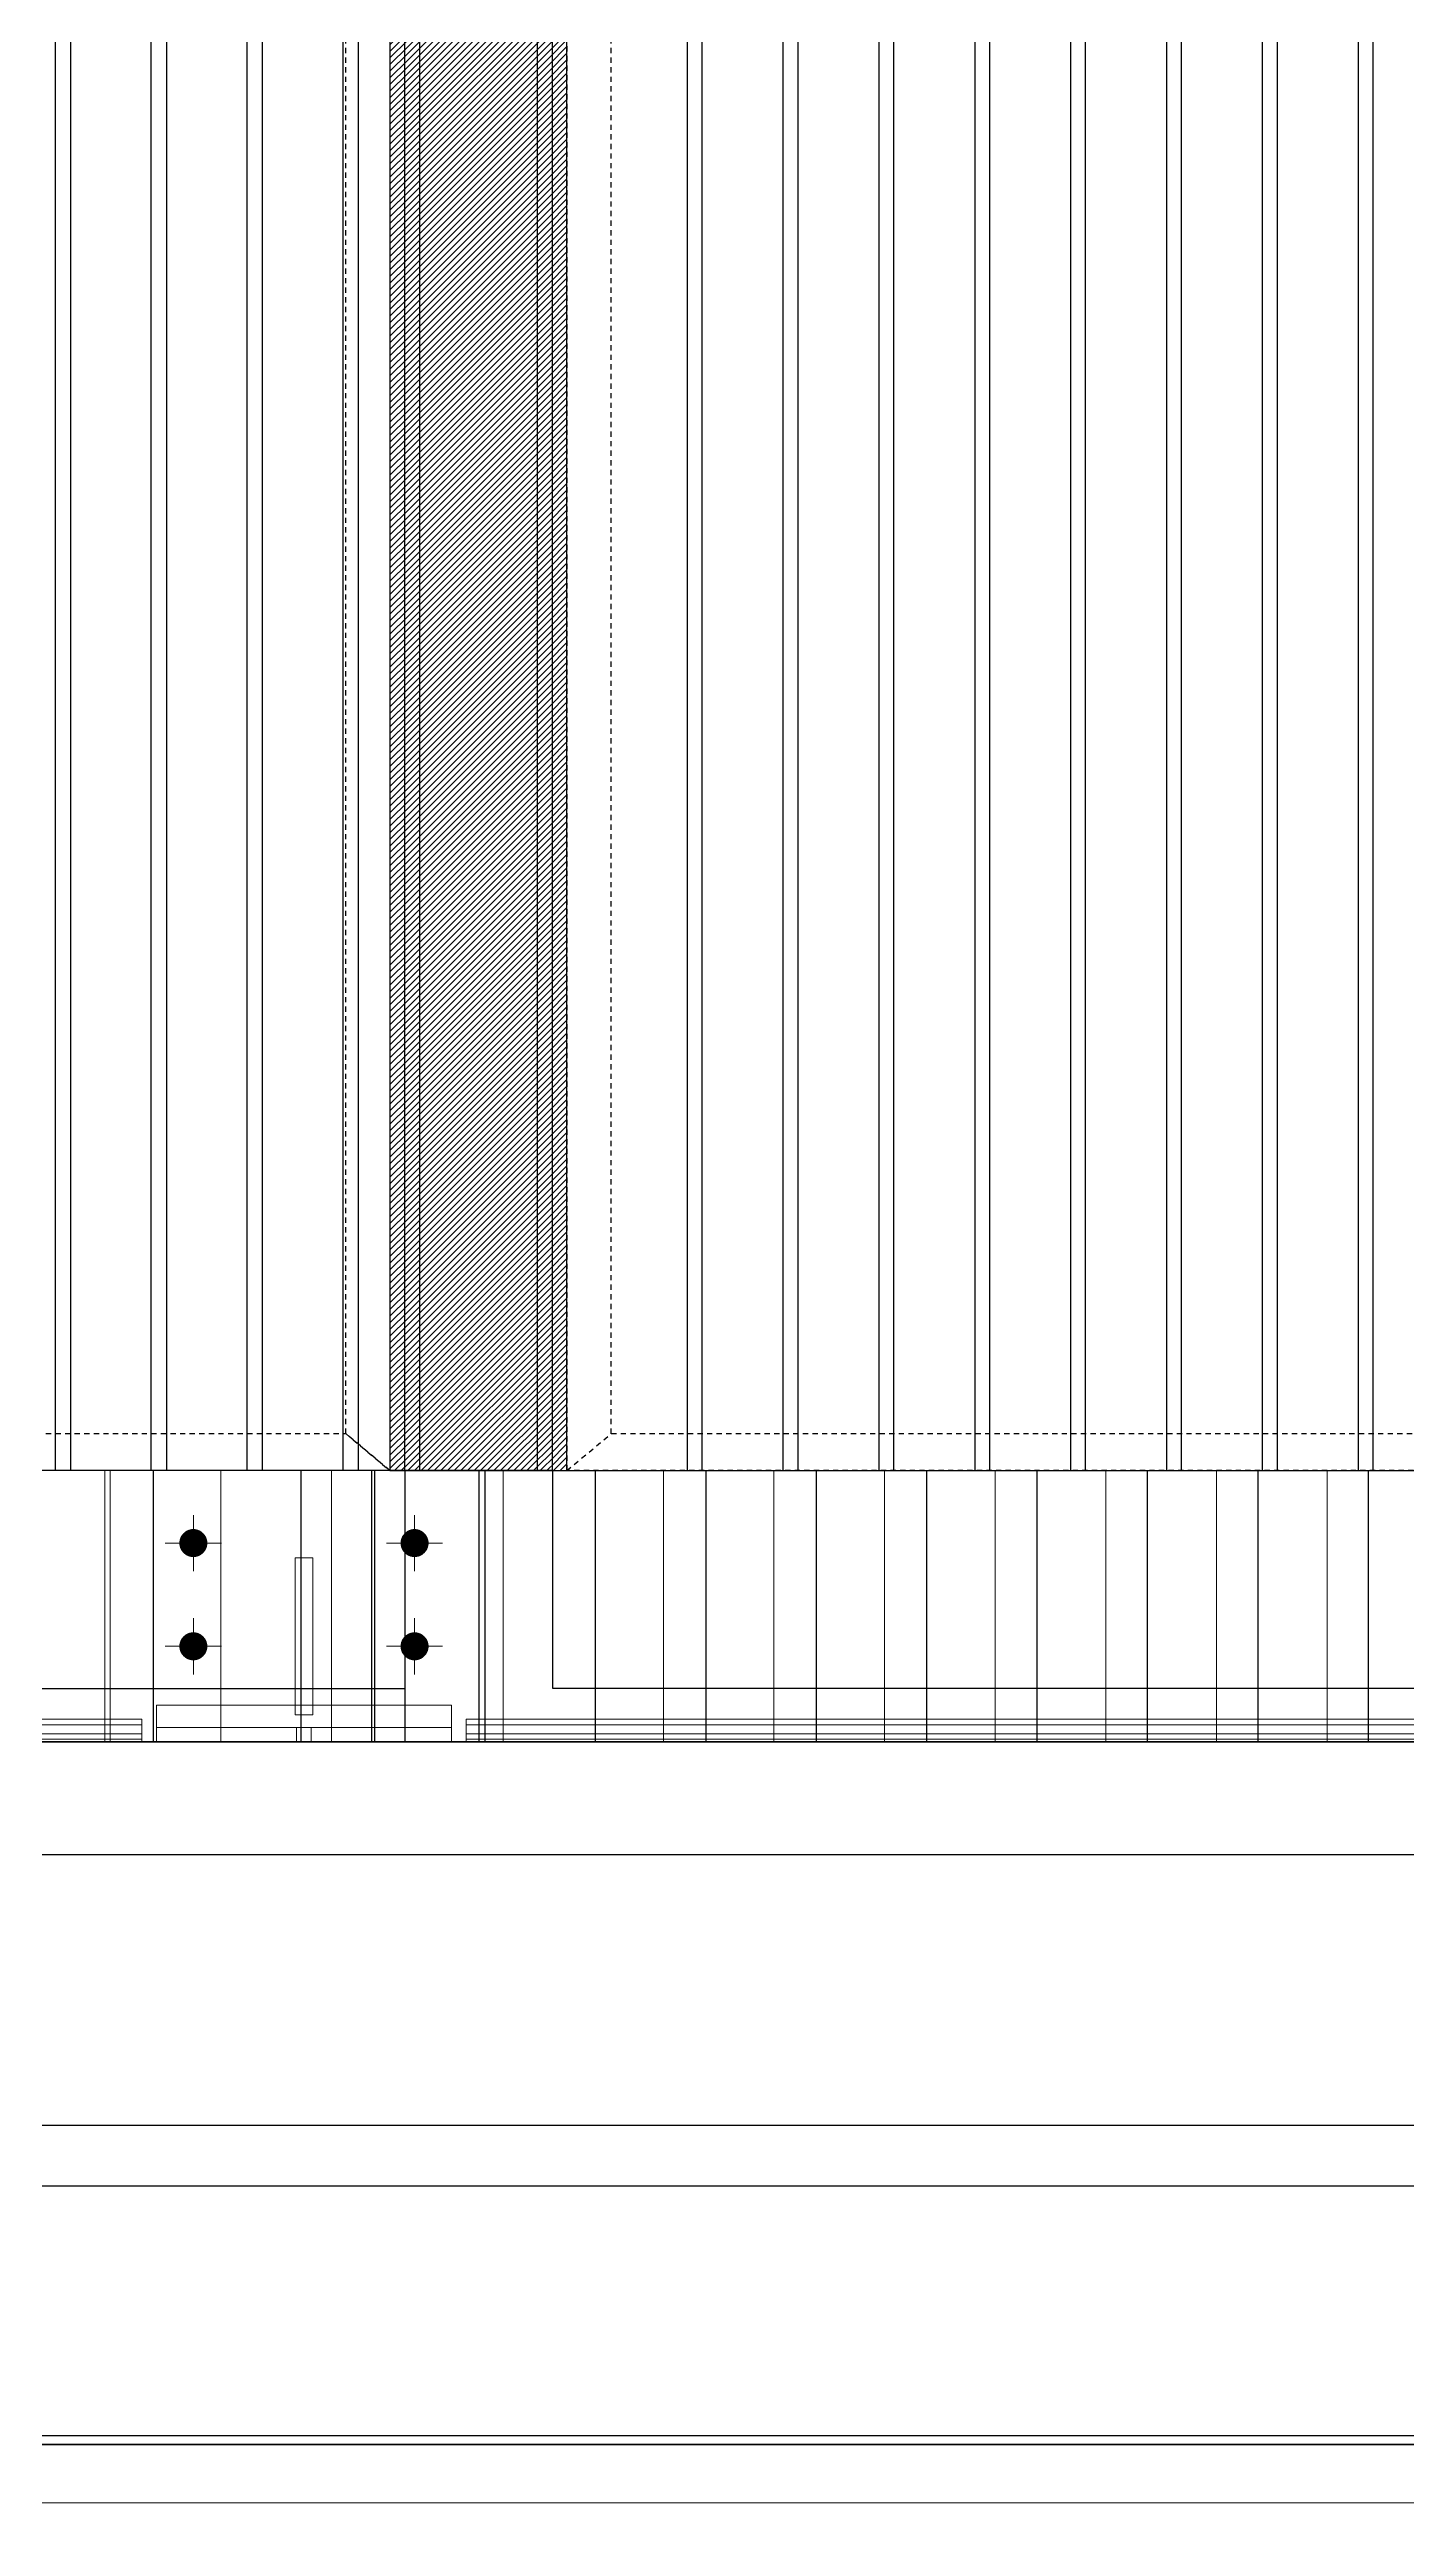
# Model space of a CAD drawing. Header units: millimetres. Extents: x 663313 to 1226001, y 1431724 to 1620898.
# Drawn here: x 802866 to 803787, y 1513005 to 1514669 of the extents above; entities that cross this region are included whole.
import ezdxf

# ---------------------------------------------------------------- set-up
doc = ezdxf.new("R2010")
doc.units = ezdxf.units.MM
doc.set_wipeout_variables(frame=1)
for name, pattern in [('CENTER', [50.8, 31.75, -6.35, 6.35, -6.35]), ('DPA_Grid _ Level 100', [1000, 550, -160, 130, -160]), ('TA_GL_000.70000', [1.925, 0.7, -0.175, 0.175, -0.175, 0.7]), ('TA_HL_001.00000', [6.5, 3.55, -2.95]), ('XKITLINE00', [0]), ('XKITLINE02', [4, 2, -2])]:
    doc.linetypes.add(name, pattern=pattern)
for name, color, linetype, plot in [('000 - 0_HIDE_OBJ_FRAMING_DEF_SUB', 7, 'Continuous', False), ('000_AREA_ASPG_AREA_HATCH_', 7, 'Continuous', False), ('000_AREA_ASPG_AREA_MAIN_COLOR_1', 7, 'Continuous', False)]:
    doc.layers.add(name, color=color, linetype=linetype, plot=plot)
for name, color, linetype in [('000 - 0_SYM_DWG_GRIDLINE_MAIN_COLOR_251', 7, 'Continuous'), ('000 - CONCRETE_EX_BUILDING_MAIN_COLOR_1', 7, 'Continuous'), ('000 - GRID', 7, 'CENTER'), ('010 - ASPG_EXTR_MAIN_COLOR_2', 7, 'Continuous'), ('010 - ASPG_EXTR_WIPEOUT_', 7, 'Continuous'), ('010 - ASPG_FRAMING_MAIN_COLOR_1', 7, 'Continuous'), ('010 - ASPG_FRAMING_SUB_COLOR_2', 7, 'Continuous'), ('A-canopy', 7, 'Continuous')]:
    doc.layers.add(name, color=color, linetype=linetype)
doc.layers.add('A-GENM', color=7, linetype='Continuous', lineweight=9)
doc.layers.add('Part', color=7, linetype='Continuous', lineweight=0)
doc.styles.add('Arial', font='arial.ttf')
doc.styles.add('TA', font='', dxfattribs={"height": 4.5})
doc.styles.get('TA').set_extended_font_data('Cordia New')
doc.dimstyles.new('Dim - 40 - End', dxfattribs={"dimscale": 0.04, "dimtxt": 3, "dimasz": 1, "dimexe": 0, "dimexo": 2.5, "dimgap": 1.5, "dimtad": 1, "dimdec": 0, "dimlfac": 1000, "dimzin": 1, "dimdsep": 46, "dimtxsty": 'Arial', "dimblk": 'END', "dimcen": 0.09, "dimclrd": 7, "dimclre": 7, "dimclrt": 7, "dimadec": 0, "dimazin": 0, "dimtfac": 1, "dimtdec": 0, "dimtix": 1, "dimtofl": 0, "dimtmove": 2, "dimatfit": 3, "dimfxl": 1, "dimtfill": 1, "dimtfillclr": 256, "dimtolj": 1, "dimtzin": 0, "dimarcsym": 0})

# ---------------------------------------------------------------- blocks, each defined once
blk = doc.blocks.new('*U4807')
at = {"layer": '000 - 0_SYM_DWG_GRIDLINE_MAIN_COLOR_251', "color": 7, "linetype": 'ByBlock', "ltscale": 5}
blk.add_line((12, 0), (-308, 0), dxfattribs=at)
at = {"color": 7, "style": 'TA', "flags": 1}
blk.add_attdef('LOCATION', (6, -6), '', height=4.5, rotation=270, dxfattribs=at)
blk = doc.blocks.new('W-1-PP18-ST_ENT4_REV00_20260602-143416_ELEVATION_1_DIMS')
at = {"layer": '000 - GRID', "color": 7, "linetype": 'TA_GL_000.70000', "xscale": 50, "yscale": 50, "zscale": 50, "rotation": 180}
blk.add_blockref('*U4807', (0, 106350), dxfattribs=at)
blk = doc.blocks.new('cano')
at = {"layer": '000 - CONCRETE_EX_BUILDING_MAIN_COLOR_1', "linetype": 'XKITLINE02', "lineweight": 0}
for points in [[(663605.9964, 1524720.7524), (663605.9966, 1524720.7534), (663605.9968, 1524720.7543), (663605.9971, 1524720.7551), (663605.9975, 1524720.756), (663605.998, 1524720.7568), (663605.9986, 1524720.7575), (663605.9992, 1524720.7582), (663605.9999, 1524720.7588), (663606.0006, 1524720.7594), (663606.0014, 1524720.7599), (663606.0023, 1524720.7603), (663606.0031, 1524720.7606), (663606.004, 1524720.7608), (663606.005, 1524720.761), (663606.0059, 1524720.761), (663606.0068, 1524720.761), (663606.0078, 1524720.7608), (663606.0087, 1524720.7606), (663606.0095, 1524720.7603), (663606.0104, 1524720.7599), (663606.0112, 1524720.7594), (663606.0119, 1524720.7588), (663606.0126, 1524720.7582), (663606.0132, 1524720.7575), (663606.0138, 1524720.7568), (663606.0143, 1524720.756), (663606.0147, 1524720.7551), (663606.015, 1524720.7543), (663606.0152, 1524720.7534), (663606.0154, 1524720.7524), (663606.0154, 1524720.7515), (663606.0154, 1524720.7506), (663606.0152, 1524720.7496), (663606.015, 1524720.7487), (663606.0147, 1524720.7479), (663606.0143, 1524720.747), (663606.0138, 1524720.7462), (663606.0132, 1524720.7455), (663606.0126, 1524720.7448), (663606.0119, 1524720.7442), (663606.0112, 1524720.7436), (663606.0104, 1524720.7431), (663606.0095, 1524720.7427), (663606.0087, 1524720.7424), (663606.0078, 1524720.7422), (663606.0068, 1524720.742), (663606.0059, 1524720.742), (663606.005, 1524720.742), (663606.004, 1524720.7422), (663606.0031, 1524720.7424), (663606.0023, 1524720.7427), (663606.0014, 1524720.7431), (663606.0006, 1524720.7436), (663605.9999, 1524720.7442), (663605.9992, 1524720.7448), (663605.9986, 1524720.7455), (663605.998, 1524720.7462), (663605.9975, 1524720.747), (663605.9971, 1524720.7479), (663605.9968, 1524720.7487), (663605.9966, 1524720.7496), (663605.9964, 1524720.7506), (663605.9964, 1524720.7515)], [(663606.1464, 1524720.7524), (663606.1466, 1524720.7534), (663606.1468, 1524720.7543), (663606.1471, 1524720.7551), (663606.1475, 1524720.756), (663606.148, 1524720.7568), (663606.1486, 1524720.7575), (663606.1492, 1524720.7582), (663606.1499, 1524720.7588), (663606.1506, 1524720.7594), (663606.1514, 1524720.7599), (663606.1523, 1524720.7603), (663606.1531, 1524720.7606), (663606.154, 1524720.7608), (663606.155, 1524720.761), (663606.1559, 1524720.761), (663606.1568, 1524720.761), (663606.1578, 1524720.7608), (663606.1587, 1524720.7606), (663606.1595, 1524720.7603), (663606.1604, 1524720.7599), (663606.1612, 1524720.7594), (663606.1619, 1524720.7588), (663606.1626, 1524720.7582), (663606.1632, 1524720.7575), (663606.1638, 1524720.7568), (663606.1643, 1524720.756), (663606.1647, 1524720.7551), (663606.165, 1524720.7543), (663606.1652, 1524720.7534), (663606.1654, 1524720.7524), (663606.1654, 1524720.7515), (663606.1654, 1524720.7506), (663606.1652, 1524720.7496), (663606.165, 1524720.7487), (663606.1647, 1524720.7479), (663606.1643, 1524720.747), (663606.1638, 1524720.7462), (663606.1632, 1524720.7455), (663606.1626, 1524720.7448), (663606.1619, 1524720.7442), (663606.1612, 1524720.7436), (663606.1604, 1524720.7431), (663606.1595, 1524720.7427), (663606.1587, 1524720.7424), (663606.1578, 1524720.7422), (663606.1568, 1524720.742), (663606.1559, 1524720.742), (663606.155, 1524720.742), (663606.154, 1524720.7422), (663606.1531, 1524720.7424), (663606.1523, 1524720.7427), (663606.1514, 1524720.7431), (663606.1506, 1524720.7436), (663606.1499, 1524720.7442), (663606.1492, 1524720.7448), (663606.1486, 1524720.7455), (663606.148, 1524720.7462), (663606.1475, 1524720.747), (663606.1471, 1524720.7479), (663606.1468, 1524720.7487), (663606.1466, 1524720.7496), (663606.1464, 1524720.7506), (663606.1464, 1524720.7515)], [(663605.9964, 1524720.6824), (663605.9966, 1524720.6834), (663605.9968, 1524720.6843), (663605.9971, 1524720.6851), (663605.9975, 1524720.686), (663605.998, 1524720.6868), (663605.9986, 1524720.6875), (663605.9992, 1524720.6882), (663605.9999, 1524720.6888), (663606.0006, 1524720.6894), (663606.0014, 1524720.6899), (663606.0023, 1524720.6903), (663606.0031, 1524720.6906), (663606.004, 1524720.6908), (663606.005, 1524720.691), (663606.0059, 1524720.691), (663606.0068, 1524720.691), (663606.0078, 1524720.6908), (663606.0087, 1524720.6906), (663606.0095, 1524720.6903), (663606.0104, 1524720.6899), (663606.0112, 1524720.6894), (663606.0119, 1524720.6888), (663606.0126, 1524720.6882), (663606.0132, 1524720.6875), (663606.0138, 1524720.6868), (663606.0143, 1524720.686), (663606.0147, 1524720.6851), (663606.015, 1524720.6843), (663606.0152, 1524720.6834), (663606.0154, 1524720.6824), (663606.0154, 1524720.6815), (663606.0154, 1524720.6806), (663606.0152, 1524720.6796), (663606.015, 1524720.6787), (663606.0147, 1524720.6779), (663606.0143, 1524720.677), (663606.0138, 1524720.6762), (663606.0132, 1524720.6755), (663606.0126, 1524720.6748), (663606.0119, 1524720.6742), (663606.0112, 1524720.6736), (663606.0104, 1524720.6731), (663606.0095, 1524720.6727), (663606.0087, 1524720.6724), (663606.0078, 1524720.6722), (663606.0068, 1524720.672), (663606.0059, 1524720.672), (663606.005, 1524720.672), (663606.004, 1524720.6722), (663606.0031, 1524720.6724), (663606.0023, 1524720.6727), (663606.0014, 1524720.6731), (663606.0006, 1524720.6736), (663605.9999, 1524720.6742), (663605.9992, 1524720.6748), (663605.9986, 1524720.6755), (663605.998, 1524720.6762), (663605.9975, 1524720.677), (663605.9971, 1524720.6779), (663605.9968, 1524720.6787), (663605.9966, 1524720.6796), (663605.9964, 1524720.6806), (663605.9964, 1524720.6815)], [(663606.1464, 1524720.6824), (663606.1466, 1524720.6834), (663606.1468, 1524720.6843), (663606.1471, 1524720.6851), (663606.1475, 1524720.686), (663606.148, 1524720.6868), (663606.1486, 1524720.6875), (663606.1492, 1524720.6882), (663606.1499, 1524720.6888), (663606.1506, 1524720.6894), (663606.1514, 1524720.6899), (663606.1523, 1524720.6903), (663606.1531, 1524720.6906), (663606.154, 1524720.6908), (663606.155, 1524720.691), (663606.1559, 1524720.691), (663606.1568, 1524720.691), (663606.1578, 1524720.6908), (663606.1587, 1524720.6906), (663606.1595, 1524720.6903), (663606.1604, 1524720.6899), (663606.1612, 1524720.6894), (663606.1619, 1524720.6888), (663606.1626, 1524720.6882), (663606.1632, 1524720.6875), (663606.1638, 1524720.6868), (663606.1643, 1524720.686), (663606.1647, 1524720.6851), (663606.165, 1524720.6843), (663606.1652, 1524720.6834), (663606.1654, 1524720.6824), (663606.1654, 1524720.6815), (663606.1654, 1524720.6806), (663606.1652, 1524720.6796), (663606.165, 1524720.6787), (663606.1647, 1524720.6779), (663606.1643, 1524720.677), (663606.1638, 1524720.6762), (663606.1632, 1524720.6755), (663606.1626, 1524720.6748), (663606.1619, 1524720.6742), (663606.1612, 1524720.6736), (663606.1604, 1524720.6731), (663606.1595, 1524720.6727), (663606.1587, 1524720.6724), (663606.1578, 1524720.6722), (663606.1568, 1524720.672), (663606.1559, 1524720.672), (663606.155, 1524720.672), (663606.154, 1524720.6722), (663606.1531, 1524720.6724), (663606.1523, 1524720.6727), (663606.1514, 1524720.6731), (663606.1506, 1524720.6736), (663606.1499, 1524720.6742), (663606.1492, 1524720.6748), (663606.1486, 1524720.6755), (663606.148, 1524720.6762), (663606.1475, 1524720.677), (663606.1471, 1524720.6779), (663606.1468, 1524720.6787), (663606.1466, 1524720.6796), (663606.1464, 1524720.6806), (663606.1464, 1524720.6815)], [(663606.0316, 1524720.5752), (663606.0324, 1524720.5751), (663606.0331, 1524720.5749), (663606.0338, 1524720.5747), (663606.0344, 1524720.5744), (663606.0351, 1524720.574), (663606.0357, 1524720.5736), (663606.0362, 1524720.5731), (663606.0367, 1524720.5725), (663606.0371, 1524720.5719), (663606.0375, 1524720.5713), (663606.0378, 1524720.5706), (663606.0381, 1524720.5699), (663606.0383, 1524720.5692), (663606.0384, 1524720.5685), (663606.0384, 1524720.5678), (663606.0384, 1524720.567), (663606.0383, 1524720.5663), (663606.0381, 1524720.5656), (663606.0378, 1524720.5649), (663606.0375, 1524720.5642), (663606.0371, 1524720.5636), (663606.0367, 1524720.563), (663606.0362, 1524720.5625), (663606.0357, 1524720.562), (663606.0351, 1524720.5615), (663606.0344, 1524720.5612), (663606.0338, 1524720.5608), (663606.0331, 1524720.5606), (663606.0324, 1524720.5604), (663606.0316, 1524720.5603), (663606.0309, 1524720.5603), (663606.0302, 1524720.5603), (663606.0294, 1524720.5604), (663606.0287, 1524720.5606), (663606.028, 1524720.5608), (663606.0274, 1524720.5612), (663606.0267, 1524720.5615), (663606.0261, 1524720.562), (663606.0256, 1524720.5625), (663606.0251, 1524720.563), (663606.0247, 1524720.5636), (663606.0243, 1524720.5642), (663606.024, 1524720.5649), (663606.0237, 1524720.5656), (663606.0235, 1524720.5663), (663606.0234, 1524720.567), (663606.0234, 1524720.5678), (663606.0234, 1524720.5685), (663606.0235, 1524720.5692), (663606.0237, 1524720.5699), (663606.024, 1524720.5706), (663606.0243, 1524720.5713), (663606.0247, 1524720.5719), (663606.0251, 1524720.5725), (663606.0256, 1524720.5731), (663606.0261, 1524720.5736), (663606.0267, 1524720.574), (663606.0274, 1524720.5744), (663606.028, 1524720.5747), (663606.0287, 1524720.5749), (663606.0294, 1524720.5751), (663606.0302, 1524720.5752), (663606.0309, 1524720.5753)], [(663606.1316, 1524720.5752), (663606.1324, 1524720.5751), (663606.1331, 1524720.5749), (663606.1338, 1524720.5747), (663606.1344, 1524720.5744), (663606.1351, 1524720.574), (663606.1357, 1524720.5736), (663606.1362, 1524720.5731), (663606.1367, 1524720.5725), (663606.1371, 1524720.5719), (663606.1375, 1524720.5713), (663606.1378, 1524720.5706), (663606.1381, 1524720.5699), (663606.1383, 1524720.5692), (663606.1384, 1524720.5685), (663606.1384, 1524720.5678), (663606.1384, 1524720.567), (663606.1383, 1524720.5663), (663606.1381, 1524720.5656), (663606.1378, 1524720.5649), (663606.1375, 1524720.5642), (663606.1371, 1524720.5636), (663606.1367, 1524720.563), (663606.1362, 1524720.5625), (663606.1357, 1524720.562), (663606.1351, 1524720.5615), (663606.1344, 1524720.5612), (663606.1338, 1524720.5608), (663606.1331, 1524720.5606), (663606.1324, 1524720.5604), (663606.1316, 1524720.5603), (663606.1309, 1524720.5603), (663606.1302, 1524720.5603), (663606.1294, 1524720.5604), (663606.1287, 1524720.5606), (663606.128, 1524720.5608), (663606.1274, 1524720.5612), (663606.1267, 1524720.5615), (663606.1261, 1524720.562), (663606.1256, 1524720.5625), (663606.1251, 1524720.563), (663606.1247, 1524720.5636), (663606.1243, 1524720.5642), (663606.124, 1524720.5649), (663606.1237, 1524720.5656), (663606.1235, 1524720.5663), (663606.1234, 1524720.567), (663606.1234, 1524720.5678), (663606.1234, 1524720.5685), (663606.1235, 1524720.5692), (663606.1237, 1524720.5699), (663606.124, 1524720.5706), (663606.1243, 1524720.5713), (663606.1247, 1524720.5719), (663606.1251, 1524720.5725), (663606.1256, 1524720.5731), (663606.1261, 1524720.5736), (663606.1267, 1524720.574), (663606.1274, 1524720.5744), (663606.128, 1524720.5747), (663606.1287, 1524720.5749), (663606.1294, 1524720.5751), (663606.1302, 1524720.5752), (663606.1309, 1524720.5753)], [(663606.0316, 1524720.5253), (663606.0324, 1524720.5252), (663606.0331, 1524720.525), (663606.0338, 1524720.5247), (663606.0344, 1524720.5244), (663606.0351, 1524720.5241), (663606.0357, 1524720.5236), (663606.0362, 1524720.5231), (663606.0367, 1524720.5226), (663606.0371, 1524720.522), (663606.0375, 1524720.5214), (663606.0378, 1524720.5207), (663606.0381, 1524720.52), (663606.0383, 1524720.5193), (663606.0384, 1524720.5186), (663606.0384, 1524720.5178), (663606.0384, 1524720.5171), (663606.0383, 1524720.5164), (663606.0381, 1524720.5157), (663606.0378, 1524720.515), (663606.0375, 1524720.5143), (663606.0371, 1524720.5137), (663606.0367, 1524720.5131), (663606.0362, 1524720.5125), (663606.0357, 1524720.512), (663606.0351, 1524720.5116), (663606.0344, 1524720.5112), (663606.0338, 1524720.5109), (663606.0331, 1524720.5107), (663606.0324, 1524720.5105), (663606.0316, 1524720.5104), (663606.0309, 1524720.5103), (663606.0302, 1524720.5104), (663606.0294, 1524720.5105), (663606.0287, 1524720.5107), (663606.028, 1524720.5109), (663606.0274, 1524720.5112), (663606.0267, 1524720.5116), (663606.0261, 1524720.512), (663606.0256, 1524720.5125), (663606.0251, 1524720.5131), (663606.0247, 1524720.5137), (663606.0243, 1524720.5143), (663606.024, 1524720.515), (663606.0237, 1524720.5157), (663606.0235, 1524720.5164), (663606.0234, 1524720.5171), (663606.0234, 1524720.5178), (663606.0234, 1524720.5186), (663606.0235, 1524720.5193), (663606.0237, 1524720.52), (663606.024, 1524720.5207), (663606.0243, 1524720.5214), (663606.0247, 1524720.522), (663606.0251, 1524720.5226), (663606.0256, 1524720.5231), (663606.0261, 1524720.5236), (663606.0267, 1524720.5241), (663606.0274, 1524720.5244), (663606.028, 1524720.5247), (663606.0287, 1524720.525), (663606.0294, 1524720.5252), (663606.0302, 1524720.5253), (663606.0309, 1524720.5253)], [(663606.1316, 1524720.5253), (663606.1324, 1524720.5252), (663606.1331, 1524720.525), (663606.1338, 1524720.5247), (663606.1344, 1524720.5244), (663606.1351, 1524720.5241), (663606.1357, 1524720.5236), (663606.1362, 1524720.5231), (663606.1367, 1524720.5226), (663606.1371, 1524720.522), (663606.1375, 1524720.5214), (663606.1378, 1524720.5207), (663606.1381, 1524720.52), (663606.1383, 1524720.5193), (663606.1384, 1524720.5186), (663606.1384, 1524720.5178), (663606.1384, 1524720.5171), (663606.1383, 1524720.5164), (663606.1381, 1524720.5157), (663606.1378, 1524720.515), (663606.1375, 1524720.5143), (663606.1371, 1524720.5137), (663606.1367, 1524720.5131), (663606.1362, 1524720.5125), (663606.1357, 1524720.512), (663606.1351, 1524720.5116), (663606.1344, 1524720.5112), (663606.1338, 1524720.5109), (663606.1331, 1524720.5107), (663606.1324, 1524720.5105), (663606.1316, 1524720.5104), (663606.1309, 1524720.5103), (663606.1302, 1524720.5104), (663606.1294, 1524720.5105), (663606.1287, 1524720.5107), (663606.128, 1524720.5109), (663606.1274, 1524720.5112), (663606.1267, 1524720.5116), (663606.1261, 1524720.512), (663606.1256, 1524720.5125), (663606.1251, 1524720.5131), (663606.1247, 1524720.5137), (663606.1243, 1524720.5143), (663606.124, 1524720.515), (663606.1237, 1524720.5157), (663606.1235, 1524720.5164), (663606.1234, 1524720.5171), (663606.1234, 1524720.5178), (663606.1234, 1524720.5186), (663606.1235, 1524720.5193), (663606.1237, 1524720.52), (663606.124, 1524720.5207), (663606.1243, 1524720.5214), (663606.1247, 1524720.522), (663606.1251, 1524720.5226), (663606.1256, 1524720.5231), (663606.1261, 1524720.5236), (663606.1267, 1524720.5241), (663606.1274, 1524720.5244), (663606.128, 1524720.5247), (663606.1287, 1524720.525), (663606.1294, 1524720.5252), (663606.1302, 1524720.5253), (663606.1309, 1524720.5253)]]:
    blk.add_hatch(color=7, dxfattribs=at).paths.add_polyline_path(points, flags=17)
at = {"layer": '000 - CONCRETE_EX_BUILDING_MAIN_COLOR_1', "color": 7, "linetype": 'XKITLINE02', "lineweight": 0}
for p, q in [((663605.9459, 1524720.8015), (663605.9459, 1524720.8015)), ((663605.9459, 1524720.8015), (663606.2159, 1524720.8015)), ((663605.9459, 1524720.8015), (663605.9459, 1524720.6321)), ((663605.9459, 1524720.2515), (663605.9459, 1524720.8015)), ((663605.9459, 1524720.8015), (663606.2159, 1524720.8015)), ((663605.9459, 1524720.5315), (663605.9459, 1524720.8015)), ((663605.9459, 1524720.5315), (663605.9459, 1524720.8015)), ((663606.2159, 1524720.8015), (663606.2159, 1524720.6321)), ((663606.2159, 1524720.8015), (663606.2159, 1524720.2515)), ((663606.2159, 1524720.8015), (663606.2159, 1524720.5315)), ((663606.2159, 1524720.5315), (663606.2159, 1524720.8015)), ((663606.0059, 1524720.7325), (663606.0059, 1524720.7705)), ((663606.1559, 1524720.7325), (663606.1559, 1524720.7705)), ((663605.9869, 1524720.7515), (663606.0249, 1524720.7515)), ((663606.1369, 1524720.7515), (663606.1749, 1524720.7515)), ((663606.0749, 1524720.6351), (663606.0749, 1524720.7415)), ((663606.0869, 1524720.7415), (663606.0749, 1524720.7415)), ((663606.0749, 1524720.7415), (663606.0749, 1524720.7415)), ((663606.0749, 1524720.7415), (663606.0749, 1524720.6415)), ((663606.0869, 1524720.7415), (663606.0869, 1524720.6351)), ((663606.0869, 1524720.7415), (663606.0869, 1524720.7415)), ((663606.0869, 1524720.6415), (663606.0869, 1524720.7415)), ((663606.0059, 1524720.6625), (663606.0059, 1524720.7005)), ((663606.1559, 1524720.6625), (663606.1559, 1524720.7005)), ((663605.9869, 1524720.6815), (663606.0249, 1524720.6815)), ((663606.1369, 1524720.6815), (663606.1749, 1524720.6815)), ((663605.9709, 1524720.6321), (663605.0463, 1524720.6321)), ((663605.9709, 1524720.6282), (663605.0463, 1524720.6282)), ((663605.9459, 1524720.6321), (663605.9459, 1524720.4784)), ((663605.9709, 1524720.6282), (663605.9709, 1524720.6321)), ((663605.9709, 1524720.6321), (663605.9709, 1524720.6221)), ((663605.9709, 1524720.6032), (663605.9709, 1524720.6282)), ((663605.9809, 1524720.6415), (663606.0749, 1524720.6415)), ((663605.9809, 1524720.6415), (663605.9809, 1524720.5906)), ((663605.9809, 1524720.6265), (663605.9809, 1524720.6415)), ((663605.9809, 1524720.6265), (663605.9809, 1524720.5756)), ((663606.1809, 1524720.6265), (663605.9809, 1524720.6265)), ((663606.0749, 1524720.6415), (663606.0869, 1524720.6415)), ((663606.0869, 1524720.6415), (663606.0749, 1524720.6415)), ((663606.0749, 1524720.6415), (663606.0749, 1524720.6351)), ((663606.0869, 1524720.6351), (663606.0749, 1524720.6351)), ((663606.0759, 1524720.6265), (663606.0759, 1524720.2807)), ((663606.0859, 1524720.6265), (663606.0759, 1524720.6265)), ((663606.0759, 1524720.6265), (663606.0759, 1524720.5756)), ((663606.0859, 1524720.2807), (663606.0859, 1524720.6265)), ((663606.0859, 1524720.6265), (663606.0859, 1524720.5756)), ((663606.0869, 1524720.6415), (663606.1809, 1524720.6415)), ((663606.0869, 1524720.6351), (663606.0869, 1524720.6415)), ((663606.1809, 1524720.6415), (663606.1809, 1524720.5906)), ((663606.1809, 1524720.6415), (663606.1809, 1524720.6265)), ((663606.1809, 1524720.6265), (663606.1809, 1524720.5756)), ((663607.4709, 1524720.6321), (663606.1909, 1524720.6321)), ((663606.1909, 1524720.6321), (663606.1909, 1524720.6282)), ((663606.1909, 1524720.6221), (663606.1909, 1524720.6321)), ((663607.4709, 1524720.6282), (663606.1909, 1524720.6282)), ((663606.1909, 1524720.6282), (663606.1909, 1524720.6032)), ((663606.2159, 1524720.6321), (663606.2159, 1524720.4784)), ((663605.9709, 1524720.6221), (663605.0463, 1524720.6221)), ((663605.9709, 1524720.6185), (663605.0463, 1524720.6185)), ((663605.9709, 1524720.6221), (663605.9709, 1524720.6185)), ((663607.4709, 1524720.6221), (663606.1909, 1524720.6221)), ((663606.1909, 1524720.6185), (663606.1909, 1524720.6221)), ((663607.4709, 1524720.6185), (663606.1909, 1524720.6185)), ((663605.9709, 1524720.6035), (663605.9809, 1524720.6035)), ((663605.9709, 1524720.6032), (663605.9809, 1524720.6032)), ((663605.9809, 1524720.6035), (663606.0609, 1524720.6035)), ((663605.9809, 1524720.6032), (663606.0609, 1524720.6032)), ((663606.0759, 1524720.6032), (663606.0009, 1524720.6032)), ((663606.0009, 1524720.6032), (663606.0009, 1524720.6027)), ((663606.0009, 1524720.6032), (663606.0009, 1524720.5756)), ((663606.0009, 1524720.6027), (663606.0669, 1524720.6027)), ((663606.0059, 1524720.6005), (663606.0059, 1524720.5878)), ((663606.0609, 1524720.6035), (663606.0609, 1524720.4829)), ((663606.0669, 1524720.6027), (663606.0669, 1524720.5993)), ((663606.0669, 1524720.6027), (663606.0669, 1524720.4829)), ((663606.0669, 1524720.5993), (663606.0759, 1524720.5993)), ((663606.0669, 1524720.5993), (663606.0669, 1524720.5756)), ((663606.0759, 1524720.5993), (663606.0759, 1524720.6032)), ((663606.0759, 1524720.6032), (663606.0759, 1524720.4833)), ((663606.0759, 1524720.5993), (663606.0759, 1524720.4794)), ((663606.0859, 1524720.4833), (663606.0859, 1524720.6032)), ((663606.1609, 1524720.6032), (663606.0859, 1524720.6032)), ((663606.0859, 1524720.5993), (663606.0859, 1524720.6032)), ((663606.0859, 1524720.4794), (663606.0859, 1524720.5993)), ((663606.0859, 1524720.5993), (663606.0949, 1524720.5993)), ((663606.0949, 1524720.4829), (663606.0949, 1524720.6027)), ((663606.0949, 1524720.6027), (663606.1609, 1524720.6027)), ((663606.0949, 1524720.5993), (663606.0949, 1524720.6027)), ((663606.0949, 1524720.5993), (663606.0949, 1524720.5756)), ((663606.1009, 1524720.4829), (663606.1009, 1524720.6035)), ((663606.1009, 1524720.6035), (663606.1809, 1524720.6035)), ((663606.1009, 1524720.6032), (663606.1809, 1524720.6032)), ((663606.1559, 1524720.6005), (663606.1559, 1524720.5878)), ((663606.1609, 1524720.5756), (663606.1609, 1524720.6032)), ((663606.1809, 1524720.6035), (663606.1909, 1524720.6035)), ((663606.1809, 1524720.6032), (663606.1909, 1524720.6032)), ((663605.9809, 1524720.5756), (663605.9809, 1524720.5906)), ((663605.9809, 1524720.5906), (663606.1809, 1524720.5906)), ((663605.9869, 1524720.5815), (663605.9996, 1524720.5815)), ((663606.0249, 1524720.5815), (663606.0122, 1524720.5815)), ((663606.0281, 1524720.5756), (663606.0131, 1524720.5906)), ((663606.0753, 1524720.5756), (663606.0603, 1524720.5906)), ((663606.1225, 1524720.5756), (663606.1075, 1524720.5906)), ((663606.1369, 1524720.5815), (663606.1496, 1524720.5815)), ((663606.1697, 1524720.5756), (663606.1547, 1524720.5906)), ((663606.1749, 1524720.5815), (663606.1622, 1524720.5815)), ((663606.1809, 1524720.5906), (663606.1809, 1524720.5756)), ((663606.1809, 1524720.5756), (663605.9809, 1524720.5756)), ((663606.0009, 1524720.5756), (663606.0009, 1524720.4829)), ((663606.0059, 1524720.5625), (663606.0059, 1524720.5752)), ((663606.0309, 1524720.5674), (663606.0309, 1524720.5698)), ((663606.0669, 1524720.5756), (663606.0669, 1524720.4794)), ((663606.0759, 1524720.2807), (663606.0759, 1524720.5756)), ((663606.0759, 1524720.5756), (663606.0859, 1524720.5756)), ((663606.0759, 1524720.5636), (663606.0859, 1524720.5736)), ((663606.0859, 1524720.5756), (663606.0859, 1524720.2807)), ((663606.0949, 1524720.5756), (663606.0949, 1524720.4794)), ((663606.1309, 1524720.5674), (663606.1309, 1524720.5698)), ((663606.1559, 1524720.5625), (663606.1559, 1524720.5752)), ((663606.1609, 1524720.5756), (663606.1609, 1524720.4829)), ((663606.2159, 1524720.5315), (663605.9459, 1524720.5315)), ((663606.0759, 1524720.5321), (663606.0859, 1524720.5421)), ((663606.0309, 1524720.5174), (663606.0309, 1524720.5199)), ((663606.0759, 1524720.5007), (663606.0859, 1524720.5107)), ((663606.1309, 1524720.5174), (663606.1309, 1524720.5199)), ((663606.0609, 1524720.4923), (663604.9563, 1524720.4923)), ((663606.0609, 1524720.4887), (663604.9563, 1524720.4887)), ((663604.9563, 1524720.4823), (663606.0609, 1524720.4823)), ((663604.9563, 1524720.4784), (663606.0609, 1524720.4784)), ((663605.9459, 1524720.4784), (663605.9459, 1524720.2515)), ((663606.0009, 1524720.4833), (663606.0759, 1524720.4833)), ((663606.0669, 1524720.4829), (663606.0009, 1524720.4829)), ((663606.0609, 1524720.4823), (663606.0609, 1524720.4923)), ((663606.0609, 1524720.4923), (663606.0609, 1524720.4887)), ((663606.0609, 1524720.4829), (663606.0609, 1524720.4784)), ((663606.0609, 1524720.4823), (663606.0609, 1524720.4784)), ((663606.0669, 1524720.4794), (663606.0669, 1524720.4829)), ((663606.0759, 1524720.4794), (663606.0669, 1524720.4794)), ((663606.0759, 1524720.4794), (663606.0759, 1524720.4833)), ((663606.0759, 1524720.4693), (663606.0859, 1524720.4793)), ((663606.0859, 1524720.4833), (663606.1609, 1524720.4833)), ((663606.0859, 1524720.4794), (663606.0859, 1524720.4833)), ((663606.0949, 1524720.4794), (663606.0859, 1524720.4794)), ((663606.1609, 1524720.4829), (663606.0949, 1524720.4829)), ((663606.0949, 1524720.4829), (663606.0949, 1524720.4794)), ((663606.1009, 1524720.4887), (663606.1009, 1524720.4923)), ((663606.1009, 1524720.4923), (663606.1009, 1524720.4823)), ((663607.5609, 1524720.4923), (663606.1009, 1524720.4923)), ((663607.5609, 1524720.4887), (663606.1009, 1524720.4887)), ((663606.1009, 1524720.4784), (663606.1009, 1524720.4829)), ((663606.1009, 1524720.4823), (663606.1009, 1524720.4784)), ((663606.1009, 1524720.4823), (663607.5609, 1524720.4823)), ((663606.1009, 1524720.4784), (663607.5609, 1524720.4784)), ((663606.1609, 1524720.4833), (663606.1609, 1524720.4829)), ((663606.2159, 1524720.4784), (663606.2159, 1524720.2515)), ((663606.0759, 1524720.4378), (663606.0859, 1524720.4478)), ((663606.0759, 1524720.4064), (663606.0859, 1524720.4164)), ((663606.0759, 1524720.375), (663606.0859, 1524720.385)), ((663606.0759, 1524720.3435), (663606.0859, 1524720.3535)), ((663606.0759, 1524720.3121), (663606.0859, 1524720.3221)), ((663605.9809, 1524720.2707), (663605.9809, 1524720.2807)), ((663605.9809, 1524720.2807), (663605.9809, 1524720.2807)), ((663605.9809, 1524720.2807), (663606.1809, 1524720.2807)), ((663605.9809, 1524720.2707), (663605.9809, 1524720.2807)), ((663606.0123, 1524720.2707), (663606.0023, 1524720.2807)), ((663606.0438, 1524720.2707), (663606.0338, 1524720.2807)), ((663606.0752, 1524720.2707), (663606.0652, 1524720.2807)), ((663606.0759, 1524720.2807), (663606.0859, 1524720.2907)), ((663606.0759, 1524720.2807), (663606.0859, 1524720.2807)), ((663606.0859, 1524720.2807), (663606.0859, 1524720.2807)), ((663606.1066, 1524720.2707), (663606.0966, 1524720.2807)), ((663606.1381, 1524720.2707), (663606.1281, 1524720.2807)), ((663606.1695, 1524720.2707), (663606.1595, 1524720.2807)), ((663606.1809, 1524720.2807), (663606.1809, 1524720.2807)), ((663606.1809, 1524720.2807), (663606.1809, 1524720.2707)), ((663606.1809, 1524720.2707), (663606.1809, 1524720.2807)), ((663605.9809, 1524720.2707), (663605.9809, 1524720.2707)), ((663605.9809, 1524720.2707), (663606.1809, 1524720.2707)), ((663605.9809, 1524720.2707), (663605.9809, 1524720.2707)), ((663606.1809, 1524720.2707), (663606.1809, 1524720.2707)), ((663605.9459, 1524720.2515), (663605.9459, 1524720.2515)), ((663606.2159, 1524720.2515), (663605.9459, 1524720.2515)), ((663606.2159, 1524720.2515), (663606.2159, 1524720.2515))]:
    blk.add_line(p, q, dxfattribs=at)
blk = doc.blocks.new('GM_Louver Grill Vertical Z1 - Z Profile-V42-ENT 4 ELE-1 sheet')
at = {"layer": 'A-GENM', "color": 7}
blk.add_line((1800304.2, 105898.4), (1800304.2, 110050), dxfattribs=at)
blk = doc.blocks.new('2')
at = {"color": 7}
for p, q in [((1800429.2, 105902.3), (1800429.2, 110050)), ((1800529.2, 105952.3), (1800529.2, 110050)), ((1799028.8, 105952.3), (1800429.2, 105952.3)), ((1801929.2, 105952.3), (1800529.2, 105952.3))]:
    blk.add_line(p, q, dxfattribs=at)
for points in [[(1800479.2, 110050), (1798978.8, 110050), (1798978.8, 105902.3), (1800479.2, 105902.3)], [(1800479.2, 110050), (1801979.2, 110050), (1801979.2, 105902.3), (1800479.2, 105902.3)]]:
    blk.add_lwpolyline(points, close=True, dxfattribs=at)
at = {"layer": 'A-GENM', "color": 7}
for p in [(-75, 0), (0, 0), (75, 0), (300, 0), (375, 0), (450, 0), (525, 0), (600, 0), (675, 0), (750, 0)]:
    blk.add_blockref('GM_Louver Grill Vertical Z1 - Z Profile-V42-ENT 4 ELE-1 sheet', p, dxfattribs=at)
blk = doc.blocks.new('END')
at = {"color": 7}
for p, q in [((2, 0), (-2, 0)), ((-1, -1), (1, 1)), ((0, 2), (0, -2))]:
    blk.add_line(p, q, dxfattribs=at)
blk = doc.blocks.new('*D4494')
at = {"layer": '000 - 0_HIDE_OBJ_FRAMING_DEF_SUB', "color": 7, "lineweight": -2, "transparency": 16777216}
for p, q in [((2085, 106840.1), (2085, 107032.7)), ((2085, 107032.7), (4755, 107032.7)), ((4755, 106840.1), (4755, 107032.7))]:
    blk.add_line(p, q, dxfattribs=at)
at = {"layer": 'Defpoints', "color": 7, "transparency": 16777216}
for p in [(4755, 107032.7), (2085, 106840), (4755, 106840)]:
    blk.add_point(p, dxfattribs=at)
at = {"layer": '000 - 0_HIDE_OBJ_FRAMING_DEF_SUB', "color": 7, "lineweight": -2, "transparency": 16777216, "xscale": 0.04, "yscale": 0.04, "zscale": 0.04, "rotation": 180}
blk.add_blockref('END', (2085, 107032.7), dxfattribs=at)
at = {"layer": '000 - 0_HIDE_OBJ_FRAMING_DEF_SUB', "color": 7, "lineweight": -2, "transparency": 16777216, "xscale": 0.04, "yscale": 0.04, "zscale": 0.04}
blk.add_blockref('END', (4755, 107032.7), dxfattribs=at)
at = {"layer": '000 - 0_HIDE_OBJ_FRAMING_DEF_SUB', "color": 7, "transparency": 16777216, "insert": (3420, 107032.8), "char_height": 0.12, "attachment_point": 5, "style": 'Arial', "bg_fill": 3, "box_fill_scale": 1.1, "bg_fill_color": 256, "bg_fill_true_color": 13158600, "bg_fill_transparency": 0}
blk.add_mtext('\\A1;2669999', dxfattribs=at)
blk = doc.blocks.new('DPA_CP_Entrance Louver Grill Vertical Z1 - Louver Grill Vertical Z-24759719-ENT 4 ELE-1 sheet')
at = {"layer": '000 - 0_HIDE_OBJ_FRAMING_DEF_SUB', "color": 7}
for p, q in [((1800358.6, 105872.8), (1800358.6, 108340)), ((1800406.6, 105869), (1800406.6, 108340)), ((1800408.6, 105869), (1800408.6, 108340))]:
    blk.add_line(p, q, dxfattribs=at)
blk = doc.blocks.new('GM_Louver Grill Vertical Z1 - Z Profile-24759718-ENT 4 ELE-1 sheet')
at = {"layer": '000 - 0_HIDE_OBJ_FRAMING_DEF_SUB', "color": 7}
blk.add_line((1800108.1, 105869), (1800108.1, 108340), dxfattribs=at)
blk = doc.blocks.new('W-1-PP18-ST_ENT4_REV00_20260602-144452_ELEVATION_1_EX')
at = {"layer": '000 - 0_HIDE_OBJ_FRAMING_DEF_SUB'}
h = blk.add_hatch(dxfattribs=at)
h.set_pattern_fill('FP_5', style=0, pattern_type=2)
h.set_pattern_definition([(90, (-1798322.8, 99142.2), (-1500, 9e-14), [])])
h.paths.add_polyline_path([(1750.4219, 105690), (13300.2815, 105690), (13300.2815, 105750), (7401.0606, 105750), (7401.0606, 105872.9548), (6229.7593, 105872.8458), (6229.7593, 105869.02), (6227.7593, 105869.02), (6227.7593, 105872.8458), (6131.7593, 105872.8458), (6131.7593, 105869.02), (6129.7593, 105869.02), (6129.7593, 105872.9542), (4727.2392, 105872.8458), (4727.2392, 105869.02), (4725.2392, 105869.02), (4725.2392, 105872.8458), (4629.2392, 105872.8458), (4629.2392, 105869.02), (4627.2392, 105869.02), (4627.2392, 105872.9535), (3229.7593, 105872.8458), (3229.7593, 105869.02), (3227.7593, 105869.02), (3227.7593, 105872.8458), (3131.7593, 105872.8458), (3131.7593, 105869.02), (3129.7593, 105869.02), (3129.7593, 105872.9528), (1750.4219, 105872.9522), (1750.4219, 105707.7624)])
at = {"layer": '000 - 0_HIDE_OBJ_FRAMING_DEF_SUB', "color": 7, "linetype": 'DPA_Grid _ Level 100'}
blk.add_line((-3849.1978, 106450), (32047.7924, 106450), dxfattribs=at)
at = {"layer": '000 - 0_HIDE_OBJ_FRAMING_DEF_SUB', "color": 7}
for p, q in [((3129.7593, 105872.9528), (1750.4219, 105872.9522)), ((4627.2392, 105872.9535), (3229.7593, 105872.9529))]:
    blk.add_line(p, q, dxfattribs=at)
for name, p in [('GM_Louver Grill Vertical Z1 - Z Profile-24759718-ENT 4 ELE-1 sheet', (-1797028.3675, 0)), ('DPA_CP_Entrance Louver Grill Vertical Z1 - Louver Grill Vertical Z-24759719-ENT 4 ELE-1 sheet', (-1797178.8102, 0)), ('GM_Louver Grill Vertical Z1 - Z Profile-24759718-ENT 4 ELE-1 sheet', (-1796878.3675, 0)), ('GM_Louver Grill Vertical Z1 - Z Profile-24759718-ENT 4 ELE-1 sheet', (-1796803.5075, 0)), ('GM_Louver Grill Vertical Z1 - Z Profile-24759718-ENT 4 ELE-1 sheet', (-1796728.6475, 0)), ('GM_Louver Grill Vertical Z1 - Z Profile-24759718-ENT 4 ELE-1 sheet', (-1796653.7875, 0)), ('GM_Louver Grill Vertical Z1 - Z Profile-24759718-ENT 4 ELE-1 sheet', (-1796578.9275, 0)), ('GM_Louver Grill Vertical Z1 - Z Profile-24759718-ENT 4 ELE-1 sheet', (-1796504.0675, 0)), ('GM_Louver Grill Vertical Z1 - Z Profile-24759718-ENT 4 ELE-1 sheet', (-1796429.2075, 0)), ('GM_Louver Grill Vertical Z1 - Z Profile-24759718-ENT 4 ELE-1 sheet', (-1796354.3476, 0)), ('GM_Louver Grill Vertical Z1 - Z Profile-24759718-ENT 4 ELE-1 sheet', (-1796279.4876, 0)), ('GM_Louver Grill Vertical Z1 - Z Profile-24759718-ENT 4 ELE-1 sheet', (-1796204.6276, 0))]:
    blk.add_blockref(name, p, dxfattribs=at)
blk = doc.blocks.new('*U4593')
at = {"color": 7}
blk.add_wipeout([(0, -476.3), (-6640.4, -476.3), (-6640.4, -470.3), (-6590.4, -470.3), (-6590.4, -301.3), (-6840.4, -301.3), (-6840.4, -276.3), (-6415.1, -259.9), (-6415.1, -76.3), (-5996.2, -76.3), (-5996.2, 0), (0, 0)], dxfattribs=at).dxf.layer = 'A-canopy'
at = {"layer": 'A-canopy', "color": 7}
for p, q in [((-5996.2, -76.3), (0, -76.3)), ((-6415.1, -259.9), (0, -259.9)), ((0, -301.3), (-6590.4, -301.3)), ((-6590.4, -470.3), (0, -470.3))]:
    blk.add_line(p, q, dxfattribs=at)
for points in [[(0, 0), (-5996.2, 0), (-5996.2, -76.3), (-6415.1, -76.3), (-6415.1, -259.9), (-6840.4, -276.3), (-6840.4, -301.3), (-6590.4, -301.3), (-6590.4, -470.3), (-6640.4, -470.3), (-6640.4, -476.3), (0, -476.3)], [(0, -476.3), (-6640.4, -476.3), (-6640.4, -470.3), (-6590.4, -470.3), (-6590.4, -301.3), (-6840.4, -301.3), (-6840.4, -276.3), (-6415.1, -259.9), (-6415.1, -76.3), (-5996.2, -76.3), (-5996.2, 0), (0, 0)]]:
    blk.add_lwpolyline(points, dxfattribs=at)
blk = doc.blocks.new('*U5256')
at = {"color": 7}
blk.add_wipeout([(50, 0), (1450, 0), (1450, 3950), (50, 3950)], dxfattribs=at).dxf.layer = '010 - ASPG_EXTR_WIPEOUT_'
at = {"layer": '010 - ASPG_EXTR_MAIN_COLOR_2', "color": 7}
for points in [[(141.5, 0), (151.7, 0), (151.7, 3950), (141.5, 3950)], [(206.5, 0), (216.7, 0), (216.7, 3950), (206.5, 3950)], [(271.5, 0), (281.7, 0), (281.7, 3950), (271.5, 3950)], [(336.5, 0), (346.7, 0), (346.7, 3950), (336.5, 3950)], [(401.5, 0), (411.7, 0), (411.7, 3950), (401.5, 3950)], [(466.5, 0), (476.7, 0), (476.7, 3950), (466.5, 3950)], [(531.5, 0), (541.7, 0), (541.7, 3950), (531.5, 3950)], [(596.5, 0), (606.7, 0), (606.7, 3950), (596.5, 3950)]]:
    blk.add_lwpolyline(points, close=True, dxfattribs=at)
at = {"layer": '010 - ASPG_FRAMING_SUB_COLOR_2', "color": 7}
blk.add_lwpolyline([(50, 0), (1450, 0), (1450, 3950), (50, 3950)], close=True, dxfattribs=at)
at = {"color": 7}
blk.add_wipeout([(-50, 0), (50, 0), (50, 3950), (-50, 3950)], dxfattribs=at).dxf.layer = '010 - ASPG_EXTR_WIPEOUT_'
at = {"layer": '010 - ASPG_FRAMING_MAIN_COLOR_1', "color": 7}
for points in [[(-50, 0), (-40, 0), (-40, 3950), (-50, 3950)], [(40, 0), (50, 0), (50, 3950), (40, 3950)]]:
    blk.add_lwpolyline(points, close=True, dxfattribs=at)
at = {"layer": '010 - ASPG_FRAMING_SUB_COLOR_2', "color": 7}
blk.add_lwpolyline([(-50, 0), (50, 0), (50, 3950), (-50, 3950)], close=True, dxfattribs=at)
blk = doc.blocks.new('*U5254')
at = {"color": 7}
blk.add_wipeout([(50, 0), (1659.3, 0), (1659.3, 3950), (50, 3950)], dxfattribs=at).dxf.layer = '010 - ASPG_EXTR_WIPEOUT_'
at = {"layer": '010 - ASPG_EXTR_MAIN_COLOR_2', "color": 7}
for points in [[(81.6, 0), (91.8, 0), (91.8, 3950), (81.6, 3950)], [(146.6, 0), (156.8, 0), (156.8, 3950), (146.6, 3950)], [(211.6, 0), (221.8, 0), (221.8, 3950), (211.6, 3950)], [(276.6, 0), (286.8, 0), (286.8, 3950), (276.6, 3950)]]:
    blk.add_lwpolyline(points, close=True, dxfattribs=at)
at = {"layer": '010 - ASPG_FRAMING_SUB_COLOR_2', "color": 7}
blk.add_lwpolyline([(50, 0), (1659.3, 0), (1659.3, 3950), (50, 3950)], close=True, dxfattribs=at)
at = {"color": 7}
blk.add_wipeout([(-50, 0), (50, 0), (50, 3950), (-50, 3950)], dxfattribs=at).dxf.layer = '010 - ASPG_EXTR_WIPEOUT_'
at = {"layer": '010 - ASPG_FRAMING_MAIN_COLOR_1', "color": 7}
for points in [[(-50, 0), (-40, 0), (-40, 3950), (-50, 3950)], [(40, 0), (50, 0), (50, 3950), (40, 3950)]]:
    blk.add_lwpolyline(points, close=True, dxfattribs=at)
at = {"layer": '010 - ASPG_FRAMING_SUB_COLOR_2', "color": 7}
blk.add_lwpolyline([(-50, 0), (50, 0), (50, 3950), (-50, 3950)], close=True, dxfattribs=at)
blk = doc.blocks.new('*U5337')
at = {"layer": '010 - ASPG_FRAMING_MAIN_COLOR_1', "color": 7, "linetype": 'ByBlock'}
for points in [[(0, 0), (0, 1589.3), (25, 1559.3), (25, 30), (0, 0)], [(1316.7, 1589.3), (0, 1589.3), (25, 1559.3), (1291.7, 1559.3)], [(1316.7, 0), (1316.7, 1589.3), (1291.7, 1559.3), (1291.7, 30), (1316.7, 0)], [(25, 30), (1291.7, 30), (1316.7, 0), (0, 0), (25, 30)]]:
    blk.add_lwpolyline(points, close=True, dxfattribs=at)
blk = doc.blocks.new('*U5338')
at = {"layer": '010 - ASPG_FRAMING_MAIN_COLOR_1', "color": 7, "linetype": 'ByBlock'}
for points in [[(0, 0), (0, 1380), (25, 1350), (25, 30), (0, 0)], [(1316.7, 1380), (0, 1380), (25, 1350), (1291.7, 1350)], [(1316.7, 0), (1316.7, 1380), (1291.7, 1350), (1291.7, 30), (1316.7, 0)], [(25, 30), (1291.7, 30), (1316.7, 0), (0, 0), (25, 30)]]:
    blk.add_lwpolyline(points, close=True, dxfattribs=at)
blk = doc.blocks.new('*U5415')
at = {"layer": '000_AREA_ASPG_AREA_HATCH_', "transparency": 33554539}
h = blk.add_hatch(dxfattribs=at)
h.set_pattern_fill('ANSI31')
h.set_pattern_definition([(45, (-24.4354, 3924.1105), (-2.245064, 2.245064), [])])
h.paths.add_polyline_path([(-60, 0), (60, 0), (60, 3950), (-60, 3950)])
at = {"layer": '000_AREA_ASPG_AREA_MAIN_COLOR_1', "color": 7}
blk.add_lwpolyline([(-60, 0), (60, 0), (60, 3950), (-60, 3950)], close=True, dxfattribs=at)
blk = doc.blocks.new('W-1-PP18-ST_ENT4_REV00_20260602-144432_ELEVATION_1_ST')
at = {"layer": 'Part', "color": 7, "linetype": 'XKITLINE02', "lineweight": 0}
blk.add_line((2085.0003, 106781), (4756.9995, 106781), dxfattribs=at)
at = {"layer": 'Part', "color": 7, "linetype": 'XKITLINE00', "lineweight": 0}
blk.add_lwpolyline([(2085.0003, 106840), (4756.9995, 106840), (4756.9995, 106775), (2085.0003, 106775)], close=True, dxfattribs=at)
blk.add_lwpolyline([(7805, 106350), (1759.9995, 106350), (1759.9995, 105400), (7805, 105400)], dxfattribs=at)
at = {"color": 7}
blk.add_blockref('2', (-1797178.8102, 0), dxfattribs=at)
at = {"layer": '000 - CONCRETE_EX_BUILDING_MAIN_COLOR_1', "color": 7, "xscale": 1000, "yscale": 1000, "zscale": 1000}
blk.add_blockref('cano', (-663602899.2015, -1524614700.683), dxfattribs=at)
at = {"layer": '000 - 0_HIDE_OBJ_FRAMING_DEF_SUB', "color": 7}
dim = blk.add_linear_dim(base=(4754.9995, 107032.6577), p1=(2085.0003, 106840), p2=(4754.9995, 106840), dimstyle='Dim - 40 - End', override={"dimclrd": 7, "dimclre": 7, "dimclrt": 7}, dxfattribs=at)
dim.commit()
dim.dimension.update_dxf_attribs({"geometry": '*D4494', "text_midpoint": (3419.9999, 107032.779)})

msp = doc.modelspace()

# ---------------------------------------------------------------- block references
at = {"color": 7}
msp.add_blockref('W-1-PP18-ST_ENT4_REV00_20260602-143416_ELEVATION_1_DIMS', (799856.9923, 1407605.0011), dxfattribs=at)

# ---------------------------------------------------------------- next in the draw order: block references
msp.add_blockref('W-1-PP18-ST_ENT4_REV00_20260602-144432_ELEVATION_1_ST', (799856.9923, 1407605.0011), dxfattribs=at)

# ---------------------------------------------------------------- next in the draw order: block references
msp.add_blockref('W-1-PP18-ST_ENT4_REV00_20260602-144452_ELEVATION_1_EX', (799856.9923, 1407605.0011), dxfattribs=at)

# ---------------------------------------------------------------- next in the draw order: block references
for name, p in [('*U5256', (803156.9923, 1513705.0011)), ('*U4593', (807872.8495, 1513521.0011))]:
    msp.add_blockref(name, p, dxfattribs=at)

# ---------------------------------------------------------------- next in the draw order: block references
at = {"color": 7, "xscale": -1}
msp.add_blockref('*U5254', (803156.9923, 1513705.0011), dxfattribs=at)
at = {"color": 7, "linetype": 'TA_HL_001.00000', "rotation": 90}
msp.add_blockref('*U5338', (804596.9923, 1513705.0011), dxfattribs=at)

# ---------------------------------------------------------------- next in the draw order: block references
at = {"color": 7}
msp.add_blockref('*U5415', (803156.9923, 1513705.0011), dxfattribs=at)
at = {"color": 7, "linetype": 'TA_HL_001.00000', "rotation": 90}
msp.add_blockref('*U5337', (803096.9923, 1513705.0011), dxfattribs=at)

doc.saveas('drawing.dxf')
